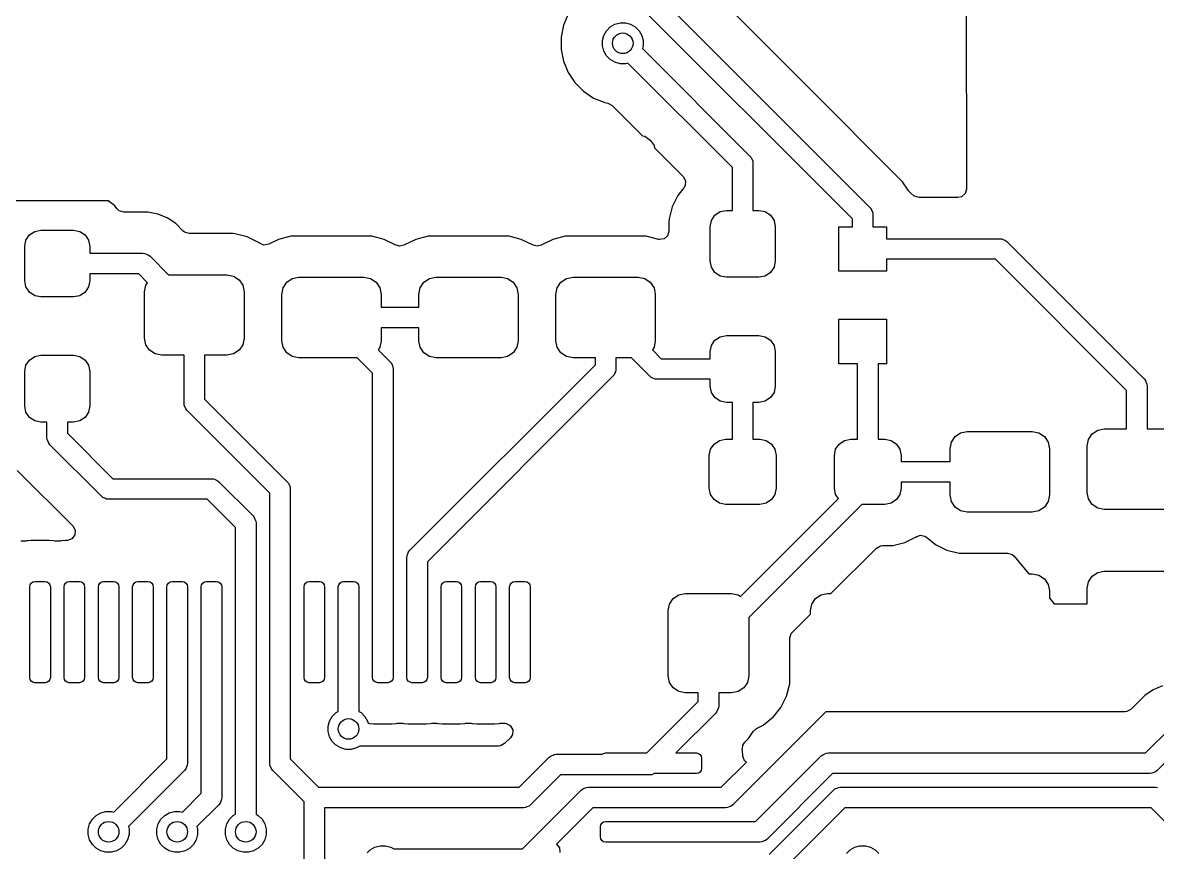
# Model space of a CAD drawing. Header units: inches. Extents: x 1.32 to 5.22, y -7.01 to -1.14.
# Drawn here: x 3.77 to 4.421, y -2.925 to -2.449 of the extents above; entities that cross this region are included whole.
import ezdxf

# ---------------------------------------------------------------- set-up
doc = ezdxf.new("R2010")
doc.units = ezdxf.units.IN
doc.header["$MEASUREMENT"] = 0
doc.layers.add('F.Cu', color=13, linetype='CONTINUOUS', true_color=0xc83434)

msp = doc.modelspace()

# ---------------------------------------------------------------- linework, layer by layer
at = {"layer": 'F.Cu', "linetype": 'CONTINUOUS'}
for p, q in [((4.31106, -2.24438), (4.31158, -2.5443)), ((4.1065, -2.40523), (4.25614, -2.55488)), ((4.24606, -2.5615), (4.09641, -2.41185)), ((4.22287, -2.48817), (4.17296, -2.43826)), ((4.08276, -2.44384), (4.08008, -2.45029)), ((4.10698, -2.45126), (4.10965, -2.44972)), ((4.10965, -2.44972), (4.11263, -2.44892)), ((4.11263, -2.44892), (4.11571, -2.44892)), ((4.11571, -2.44892), (4.11869, -2.44972)), ((4.11869, -2.44972), (4.12136, -2.45126)), ((4.08008, -2.45029), (4.07872, -2.45714)), ((4.08008, -2.45029), (4.08008, -2.45029)), ((4.10246, -2.45909), (4.10326, -2.45611)), ((4.10326, -2.45611), (4.1048, -2.45344)), ((4.1048, -2.45344), (4.10698, -2.45126)), ((4.12136, -2.45126), (4.12354, -2.45344)), ((4.12354, -2.45344), (4.12509, -2.45611)), ((4.12509, -2.45611), (4.12588, -2.45909)), ((4.07872, -2.45714), (4.07872, -2.46412)), ((4.10246, -2.46217), (4.10246, -2.45909)), ((4.10326, -2.46515), (4.10246, -2.46217)), ((4.12588, -2.46217), (4.1255, -2.4636)), ((4.12588, -2.45909), (4.12588, -2.46217)), ((4.07872, -2.46412), (4.08008, -2.47097)), ((4.1048, -2.46782), (4.10326, -2.46515)), ((4.10698, -2.47), (4.1048, -2.46782)), ((4.1255, -2.4636), (4.18725, -2.52535)), ((4.08008, -2.47097), (4.08008, -2.47097)), ((4.08008, -2.47097), (4.08276, -2.47742)), ((4.10965, -2.47154), (4.10698, -2.47)), ((4.11263, -2.47234), (4.10965, -2.47154)), ((4.11571, -2.47234), (4.11263, -2.47234)), ((4.11715, -2.47196), (4.11571, -2.47234)), ((4.17717, -2.53197), (4.11715, -2.47196)), ((4.08276, -2.47742), (4.08276, -2.47742)), ((4.08276, -2.47742), (4.08664, -2.48323)), ((4.08664, -2.48323), (4.08664, -2.48323)), ((4.08664, -2.48323), (4.09157, -2.48817)), ((4.09157, -2.48817), (4.09157, -2.48817)), ((4.09157, -2.48817), (4.09738, -2.49205)), ((4.2708, -2.5361), (4.22287, -2.48817)), ((4.09738, -2.49205), (4.09738, -2.49205)), ((4.09738, -2.49205), (4.1004, -2.4933)), ((4.1004, -2.4933), (4.10383, -2.49472)), ((4.10383, -2.49472), (4.10568, -2.49509)), ((4.10568, -2.49509), (4.10812, -2.49636)), ((4.10812, -2.49636), (4.10818, -2.49642)), ((4.10818, -2.49642), (4.12554, -2.51379)), ((4.12554, -2.51379), (4.1268, -2.51404)), ((4.1268, -2.51404), (4.12999, -2.51617)), ((4.12999, -2.51617), (4.13212, -2.51936)), ((4.13212, -2.51936), (4.13237, -2.52062)), ((4.13237, -2.52062), (4.14893, -2.53717)), ((4.18725, -2.52535), (4.18798, -2.52625)), ((4.18798, -2.52625), (4.18824, -2.52688)), ((4.18824, -2.52688), (4.18886, -2.52838)), ((4.18886, -2.52838), (4.18898, -2.52953)), ((4.17717, -2.55659), (4.17717, -2.53197)), ((4.18898, -2.52953), (4.18898, -2.55659)), ((4.14893, -2.53717), (4.15025, -2.53959)), ((4.15025, -2.53959), (4.15005, -2.54233)), ((4.27492, -2.54022), (4.2708, -2.5361)), ((4.2777, -2.54438), (4.27492, -2.54022)), ((4.27492, -2.54022), (4.27492, -2.54022)), ((4.27492, -2.54022), (4.27492, -2.54022)), ((4.14928, -2.54368), (4.14576, -2.54807)), ((4.15005, -2.54233), (4.14928, -2.54368)), ((4.27815, -2.54506), (4.2777, -2.54438)), ((4.2782, -2.54515), (4.27815, -2.54506)), ((4.27815, -2.54506), (4.27815, -2.54506)), ((4.27826, -2.54522), (4.2782, -2.54515)), ((4.27829, -2.54526), (4.27826, -2.54522)), ((4.27954, -2.54673), (4.27829, -2.54526)), ((4.27829, -2.54526), (4.27829, -2.54526)), ((4.28144, -2.54818), (4.27954, -2.54673)), ((4.31081, -2.54694), (4.30874, -2.54875)), ((4.31158, -2.5443), (4.31081, -2.54694)), ((3.81893, -2.55118), (3.75984, -2.55118)), ((3.81943, -2.55158), (3.81893, -2.55118)), ((3.82219, -2.5538), (3.81943, -2.55158)), ((3.82375, -2.55574), (3.82219, -2.5538)), ((3.82219, -2.5538), (3.82219, -2.5538)), ((4.14257, -2.5545), (4.14084, -2.56146)), ((4.14576, -2.54807), (4.14257, -2.5545)), ((4.14257, -2.5545), (4.14257, -2.5545)), ((4.14576, -2.54807), (4.14576, -2.54807)), ((4.28177, -2.54842), (4.28144, -2.54818)), ((4.28441, -2.54919), (4.28177, -2.54842)), ((4.3067, -2.54919), (4.28441, -2.54919)), ((4.30874, -2.54875), (4.3067, -2.54919)), ((3.82491, -2.55678), (3.82375, -2.55574)), ((3.82755, -2.55756), (3.82491, -2.55678)), ((3.84149, -2.55756), (3.82755, -2.55756)), ((3.8472, -2.55869), (3.84149, -2.55756)), ((3.84149, -2.55756), (3.84149, -2.55756)), ((3.85258, -2.56092), (3.8472, -2.55869)), ((3.8472, -2.55869), (3.8472, -2.55869)), ((3.85339, -2.56146), (3.85258, -2.56092)), ((3.85258, -2.56092), (3.85258, -2.56092)), ((4.16508, -2.56237), (4.16711, -2.55933)), ((4.16711, -2.55933), (4.17014, -2.55731)), ((4.17014, -2.55731), (4.17372, -2.55659)), ((4.17372, -2.55659), (4.17717, -2.55659)), ((4.18898, -2.55659), (4.19242, -2.55659)), ((4.19242, -2.55659), (4.196, -2.55731)), ((4.196, -2.55731), (4.19903, -2.55933)), ((4.19903, -2.55933), (4.20106, -2.56237)), ((4.25614, -2.55488), (4.25688, -2.55577)), ((4.25688, -2.55577), (4.25689, -2.55579)), ((4.25689, -2.55579), (4.25776, -2.5579)), ((4.25776, -2.5579), (4.25787, -2.55906)), ((4.25787, -2.55906), (4.25787, -2.56594)), ((3.85414, -2.56197), (3.85339, -2.56146)), ((3.85742, -2.56416), (3.85414, -2.56197)), ((3.8617, -2.56843), (3.85742, -2.56416)), ((4.14084, -2.56146), (4.14073, -2.56308)), ((4.14073, -2.56308), (4.14073, -2.56848)), ((4.16437, -2.56594), (4.16508, -2.56237)), ((4.16437, -2.58563), (4.16437, -2.56594)), ((4.20106, -2.56237), (4.20177, -2.56594)), ((4.20177, -2.56594), (4.20177, -2.58563)), ((4.23819, -2.59154), (4.23819, -2.56594)), ((4.23819, -2.56594), (4.24606, -2.56594)), ((4.24606, -2.56594), (4.24606, -2.5615)), ((4.25787, -2.56594), (4.26575, -2.56594)), ((4.26575, -2.56594), (4.26575, -2.57283)), ((3.77067, -2.57726), (3.77138, -2.57369)), ((3.77138, -2.57369), (3.77341, -2.57065)), ((3.77341, -2.57065), (3.77644, -2.56863)), ((3.77644, -2.56863), (3.78002, -2.56791)), ((3.78002, -2.56791), (3.79872, -2.56791)), ((3.79872, -2.56791), (3.8023, -2.56863)), ((3.8023, -2.56863), (3.80533, -2.57065)), ((3.80533, -2.57065), (3.80736, -2.57369)), ((3.80736, -2.57369), (3.80807, -2.57726)), ((3.86251, -2.56909), (3.8617, -2.56843)), ((3.86515, -2.56986), (3.86251, -2.56909)), ((3.88972, -2.56986), (3.86515, -2.56986)), ((3.89013, -2.56989), (3.88972, -2.56986)), ((3.88972, -2.56986), (3.88972, -2.56986)), ((3.89136, -2.56997), (3.89013, -2.56989)), ((3.89843, -2.57173), (3.89136, -2.56997)), ((3.89136, -2.56997), (3.89136, -2.56997)), ((3.90495, -2.57497), (3.89843, -2.57173)), ((3.89843, -2.57173), (3.89843, -2.57173)), ((3.91653, -2.57321), (3.91081, -2.57605)), ((3.9236, -2.57145), (3.91653, -2.57321)), ((3.92477, -2.57137), (3.9236, -2.57145)), ((3.92524, -2.57134), (3.92477, -2.57137)), ((3.96846, -2.57134), (3.92524, -2.57134)), ((3.96887, -2.57137), (3.96846, -2.57134)), ((3.9701, -2.57145), (3.96887, -2.57137)), ((3.97717, -2.57321), (3.9701, -2.57145)), ((3.9701, -2.57145), (3.9701, -2.57145)), ((3.98393, -2.57656), (3.97717, -2.57321)), ((3.97717, -2.57321), (3.97717, -2.57321)), ((3.99527, -2.57321), (3.98851, -2.57656)), ((4.00234, -2.57145), (3.99527, -2.57321)), ((3.99527, -2.57321), (3.99527, -2.57321)), ((4.00351, -2.57137), (4.00234, -2.57145)), ((4.00398, -2.57134), (4.00351, -2.57137)), ((4.0472, -2.57134), (4.00398, -2.57134)), ((4.04761, -2.57137), (4.0472, -2.57134)), ((4.04884, -2.57145), (4.04761, -2.57137)), ((4.05591, -2.57321), (4.04884, -2.57145)), ((4.04884, -2.57145), (4.04884, -2.57145)), ((4.06267, -2.57656), (4.05591, -2.57321)), ((4.05591, -2.57321), (4.05591, -2.57321)), ((4.07401, -2.57321), (4.06725, -2.57656)), ((4.08108, -2.57145), (4.07401, -2.57321)), ((4.07401, -2.57321), (4.07401, -2.57321)), ((4.08225, -2.57137), (4.08108, -2.57145)), ((4.08272, -2.57134), (4.08225, -2.57137)), ((4.12594, -2.57134), (4.08272, -2.57134)), ((4.12635, -2.57137), (4.12594, -2.57134)), ((4.12758, -2.57145), (4.12635, -2.57137)), ((4.1312, -2.57235), (4.12758, -2.57145)), ((4.12758, -2.57145), (4.12758, -2.57145)), ((4.13465, -2.57321), (4.1312, -2.57235)), ((4.13467, -2.57321), (4.13465, -2.57321)), ((4.13465, -2.57321), (4.13465, -2.57321)), ((4.13515, -2.57331), (4.13467, -2.57321)), ((4.13787, -2.57292), (4.13515, -2.57331)), ((4.13995, -2.57111), (4.13787, -2.57292)), ((4.14073, -2.56848), (4.13995, -2.57111)), ((4.26575, -2.57283), (4.33071, -2.57283)), ((4.33071, -2.57283), (4.33186, -2.57295)), ((4.33186, -2.57295), (4.33273, -2.57331)), ((4.33273, -2.57331), (4.33399, -2.57383)), ((4.33399, -2.57383), (4.33488, -2.57456)), ((3.77067, -2.59695), (3.77067, -2.57726)), ((3.80807, -2.57726), (3.80807, -2.5812)), ((3.90558, -2.57548), (3.90495, -2.57497)), ((3.90495, -2.57497), (3.90495, -2.57497)), ((3.90495, -2.57497), (3.90495, -2.57497)), ((3.9081, -2.57652), (3.90558, -2.57548)), ((3.91081, -2.57605), (3.9081, -2.57652)), ((3.98396, -2.57649), (3.98393, -2.57656)), ((3.98621, -2.57715), (3.98396, -2.57649)), ((3.98848, -2.57649), (3.98621, -2.57715)), ((3.98851, -2.57656), (3.98848, -2.57649)), ((4.0627, -2.57649), (4.06267, -2.57656)), ((4.06495, -2.57715), (4.0627, -2.57649)), ((4.06722, -2.57649), (4.06495, -2.57715)), ((4.06725, -2.57656), (4.06722, -2.57649)), ((4.33488, -2.57456), (4.41362, -2.6533)), ((3.80807, -2.5812), (3.83858, -2.5812)), ((3.83858, -2.5812), (3.83973, -2.58131)), ((3.83973, -2.58131), (3.84062, -2.58168)), ((3.84062, -2.58168), (3.84186, -2.5822)), ((3.84186, -2.5822), (3.84276, -2.58293)), ((3.84276, -2.58293), (3.85333, -2.5935)), ((4.16508, -2.58921), (4.16437, -2.58563)), ((4.20177, -2.58563), (4.20106, -2.58921)), ((4.32826, -2.58465), (4.26575, -2.58465)), ((4.26575, -2.58465), (4.26575, -2.59154)), ((4.40354, -2.65993), (4.32826, -2.58465)), ((3.83614, -2.59301), (3.80807, -2.59301)), ((3.80807, -2.59301), (3.80807, -2.59695)), ((3.84127, -2.59815), (3.83614, -2.59301)), ((3.85333, -2.5935), (3.88681, -2.5935)), ((3.88681, -2.5935), (3.89058, -2.59425)), ((4.16711, -2.59224), (4.16508, -2.58921)), ((4.17014, -2.59427), (4.16711, -2.59224)), ((4.19903, -2.59224), (4.196, -2.59427)), ((4.20106, -2.58921), (4.19903, -2.59224)), ((4.26575, -2.59154), (4.23819, -2.59154)), ((3.77138, -2.60053), (3.77067, -2.59695)), ((3.80807, -2.59695), (3.80736, -2.60053)), ((3.83957, -2.60335), (3.84032, -2.59958)), ((3.84032, -2.59958), (3.84127, -2.59815)), ((3.89058, -2.59425), (3.89377, -2.59639)), ((3.89377, -2.59639), (3.8959, -2.59958)), ((3.8959, -2.59958), (3.89665, -2.60335)), ((3.91906, -2.60106), (3.92119, -2.59786)), ((3.92119, -2.59786), (3.92438, -2.59573)), ((3.92438, -2.59573), (3.92815, -2.59498)), ((3.92815, -2.59498), (3.96555, -2.59498)), ((3.96555, -2.59498), (3.96932, -2.59573)), ((3.96932, -2.59573), (3.97251, -2.59786)), ((3.97251, -2.59786), (3.97464, -2.60106)), ((3.9978, -2.60106), (3.99993, -2.59786)), ((3.99993, -2.59786), (4.00312, -2.59573)), ((4.00312, -2.59573), (4.00689, -2.59498)), ((4.00689, -2.59498), (4.04429, -2.59498)), ((4.04429, -2.59498), (4.04806, -2.59573)), ((4.04806, -2.59573), (4.05125, -2.59786)), ((4.05125, -2.59786), (4.05338, -2.60106)), ((4.07654, -2.60106), (4.07867, -2.59786)), ((4.07867, -2.59786), (4.08186, -2.59573)), ((4.08186, -2.59573), (4.08563, -2.59498)), ((4.08563, -2.59498), (4.12303, -2.59498)), ((4.12303, -2.59498), (4.1268, -2.59573)), ((4.1268, -2.59573), (4.12999, -2.59786)), ((4.12999, -2.59786), (4.13212, -2.60106)), ((4.17372, -2.59498), (4.17014, -2.59427)), ((4.19242, -2.59498), (4.17372, -2.59498)), ((4.196, -2.59427), (4.19242, -2.59498)), ((3.77341, -2.60356), (3.77138, -2.60053)), ((3.77644, -2.60559), (3.77341, -2.60356)), ((3.78002, -2.6063), (3.77644, -2.60559)), ((3.79872, -2.6063), (3.78002, -2.6063)), ((3.8023, -2.60559), (3.79872, -2.6063)), ((3.80533, -2.60356), (3.8023, -2.60559)), ((3.80736, -2.60053), (3.80533, -2.60356)), ((3.83957, -2.62992), (3.83957, -2.60335)), ((3.89665, -2.60335), (3.89665, -2.62992)), ((3.91831, -2.60482), (3.91906, -2.60106)), ((3.91831, -2.6314), (3.91831, -2.60482)), ((3.97464, -2.60106), (3.97539, -2.60482)), ((3.97539, -2.60482), (3.97539, -2.6122)), ((3.99705, -2.60482), (3.9978, -2.60106)), ((3.99705, -2.6122), (3.99705, -2.60482)), ((4.05338, -2.60106), (4.05413, -2.60482)), ((4.05413, -2.60482), (4.05413, -2.6314)), ((4.07579, -2.60482), (4.07654, -2.60106)), ((4.07579, -2.6314), (4.07579, -2.60482)), ((4.13212, -2.60106), (4.13287, -2.60482)), ((4.13287, -2.60482), (4.13287, -2.6314)), ((3.97539, -2.6122), (3.99705, -2.6122)), ((4.23819, -2.64469), (4.23819, -2.61909)), ((4.23819, -2.61909), (4.26575, -2.61909)), ((4.26575, -2.61909), (4.26575, -2.64469)), ((3.99705, -2.62402), (3.97539, -2.62402)), ((3.97539, -2.62402), (3.97539, -2.6314)), ((3.99705, -2.6314), (3.99705, -2.62402)), ((3.84032, -2.63369), (3.83957, -2.62992)), ((3.89665, -2.62992), (3.8959, -2.63369)), ((3.91906, -2.63516), (3.91831, -2.6314)), ((3.97539, -2.6314), (3.97464, -2.63516)), ((3.9978, -2.63516), (3.99705, -2.6314)), ((4.05413, -2.6314), (4.05338, -2.63516)), ((4.07654, -2.63516), (4.07579, -2.6314)), ((4.13287, -2.6314), (4.13212, -2.63516)), ((4.16508, -2.63422), (4.16711, -2.63118)), ((4.16711, -2.63118), (4.17014, -2.62916)), ((4.17014, -2.62916), (4.17372, -2.62844)), ((4.17372, -2.62844), (4.19242, -2.62844)), ((4.19242, -2.62844), (4.196, -2.62916)), ((4.196, -2.62916), (4.19903, -2.63118)), ((4.19903, -2.63118), (4.20106, -2.63422)), ((3.84245, -2.63688), (3.84032, -2.63369)), ((3.84564, -2.63901), (3.84245, -2.63688)), ((3.84941, -2.63976), (3.84564, -2.63901)), ((3.89058, -2.63901), (3.88681, -2.63976)), ((3.89377, -2.63688), (3.89058, -2.63901)), ((3.8959, -2.63369), (3.89377, -2.63688)), ((3.92119, -2.63836), (3.91906, -2.63516)), ((3.92438, -2.64049), (3.92119, -2.63836)), ((3.97464, -2.63516), (3.97369, -2.6366)), ((3.97369, -2.6366), (3.98055, -2.64346)), ((3.99993, -2.63836), (3.9978, -2.63516)), ((4.00312, -2.64049), (3.99993, -2.63836)), ((4.05125, -2.63836), (4.04806, -2.64049)), ((4.05338, -2.63516), (4.05125, -2.63836)), ((4.07867, -2.63836), (4.07654, -2.63516)), ((4.08186, -2.64049), (4.07867, -2.63836)), ((4.13212, -2.63516), (4.13117, -2.6366)), ((4.13117, -2.6366), (4.1363, -2.64173)), ((4.16437, -2.6378), (4.16508, -2.63422)), ((4.16437, -2.64173), (4.16437, -2.6378)), ((4.20106, -2.63422), (4.20177, -2.6378)), ((4.20177, -2.6378), (4.20177, -2.65748)), ((3.77067, -2.64911), (3.77138, -2.64554)), ((3.77138, -2.64554), (3.77341, -2.6425)), ((3.77341, -2.6425), (3.77644, -2.64048)), ((3.77644, -2.64048), (3.78002, -2.63976)), ((3.78002, -2.63976), (3.79872, -2.63976)), ((3.79872, -2.63976), (3.8023, -2.64048)), ((3.8023, -2.64048), (3.80533, -2.6425)), ((3.80533, -2.6425), (3.80736, -2.64554)), ((3.80736, -2.64554), (3.80807, -2.64911)), ((3.8622, -2.63976), (3.84941, -2.63976)), ((3.8622, -2.66732), (3.8622, -2.63976)), ((3.88681, -2.63976), (3.87402, -2.63976)), ((3.87402, -2.63976), (3.87402, -2.66488)), ((3.92815, -2.64124), (3.92438, -2.64049)), ((3.96163, -2.64124), (3.92815, -2.64124)), ((3.97047, -2.65008), (3.96163, -2.64124)), ((3.98055, -2.64346), (3.98129, -2.64436)), ((3.98129, -2.64436), (3.98129, -2.64437)), ((3.98129, -2.64437), (3.98217, -2.64649)), ((3.99189, -2.75173), (4.09843, -2.64519)), ((4.00689, -2.64124), (4.00312, -2.64049)), ((4.04429, -2.64124), (4.00689, -2.64124)), ((4.04806, -2.64049), (4.04429, -2.64124)), ((4.08563, -2.64124), (4.08186, -2.64049)), ((4.09843, -2.64124), (4.08563, -2.64124)), ((4.09843, -2.64519), (4.09843, -2.64124)), ((4.11911, -2.64124), (4.11024, -2.64124)), ((4.11024, -2.64124), (4.11024, -2.64764)), ((4.12968, -2.65181), (4.11911, -2.64124)), ((4.1363, -2.64173), (4.16437, -2.64173)), ((4.24902, -2.64469), (4.23819, -2.64469)), ((4.24902, -2.68799), (4.24902, -2.64469)), ((4.26575, -2.64469), (4.26083, -2.64469)), ((4.26083, -2.64469), (4.26083, -2.68799)), ((3.77067, -2.6688), (3.77067, -2.64911)), ((3.80807, -2.64911), (3.80807, -2.6688)), ((3.97047, -2.77264), (3.97047, -2.65008)), ((3.98217, -2.64649), (3.98228, -2.64764)), ((3.98228, -2.64764), (3.98228, -2.77264)), ((4.10851, -2.65181), (4.00197, -2.75835)), ((4.10924, -2.65092), (4.10851, -2.65181)), ((4.10998, -2.64913), (4.10924, -2.65092)), ((4.11012, -2.64879), (4.10998, -2.64913)), ((4.11024, -2.64764), (4.11012, -2.64879)), ((4.13058, -2.65255), (4.12968, -2.65181)), ((4.13182, -2.65306), (4.13058, -2.65255)), ((4.13271, -2.65343), (4.13182, -2.65306)), ((4.13386, -2.65354), (4.13271, -2.65343)), ((4.16437, -2.65354), (4.13386, -2.65354)), ((4.16437, -2.65748), (4.16437, -2.65354)), ((4.16508, -2.66106), (4.16437, -2.65748)), ((4.20177, -2.65748), (4.20106, -2.66106)), ((4.41362, -2.6533), (4.41436, -2.6542)), ((4.41436, -2.6542), (4.41444, -2.65439)), ((4.41444, -2.65439), (4.41524, -2.65633)), ((4.41524, -2.65633), (4.41535, -2.65748)), ((4.41535, -2.65748), (4.41535, -2.68209)), ((3.87402, -2.66488), (3.9215, -2.71236)), ((4.16711, -2.66409), (4.16508, -2.66106)), ((4.17014, -2.66612), (4.16711, -2.66409)), ((4.19903, -2.66409), (4.196, -2.66612)), ((4.20106, -2.66106), (4.19903, -2.66409)), ((4.40354, -2.68209), (4.40354, -2.65993)), ((3.77138, -2.67238), (3.77067, -2.6688)), ((3.80807, -2.6688), (3.80736, -2.67238)), ((3.86232, -2.66847), (3.8622, -2.66732)), ((3.8632, -2.6706), (3.86232, -2.66847)), ((3.86393, -2.6715), (3.8632, -2.6706)), ((3.91142, -2.71898), (3.86393, -2.6715)), ((4.17372, -2.66683), (4.17014, -2.66612)), ((4.17717, -2.66683), (4.17372, -2.66683)), ((4.17717, -2.68799), (4.17717, -2.66683)), ((4.19242, -2.66683), (4.18898, -2.66683)), ((4.18898, -2.66683), (4.18898, -2.68799)), ((4.196, -2.66612), (4.19242, -2.66683)), ((3.77341, -2.67541), (3.77138, -2.67238)), ((3.77644, -2.67744), (3.77341, -2.67541)), ((3.78002, -2.67815), (3.77644, -2.67744)), ((3.78346, -2.67815), (3.78002, -2.67815)), ((3.78346, -2.68701), (3.78346, -2.67815)), ((3.79872, -2.67815), (3.79528, -2.67815)), ((3.79528, -2.67815), (3.79528, -2.68456)), ((3.8023, -2.67744), (3.79872, -2.67815)), ((3.80533, -2.67541), (3.8023, -2.67744)), ((3.80736, -2.67238), (3.80533, -2.67541)), ((3.79528, -2.68456), (3.82134, -2.71063)), ((4.30505, -2.68645), (4.30824, -2.68431)), ((4.30824, -2.68431), (4.31201, -2.68356)), ((4.31201, -2.68356), (4.34941, -2.68356)), ((4.34941, -2.68356), (4.35318, -2.68431)), ((4.35318, -2.68431), (4.35637, -2.68645)), ((4.38379, -2.68497), (4.38698, -2.68284)), ((4.38698, -2.68284), (4.39075, -2.68209)), ((4.39075, -2.68209), (4.40354, -2.68209)), ((4.41535, -2.68209), (4.42815, -2.68209)), ((3.78358, -2.68816), (3.78346, -2.68701)), ((3.78446, -2.69029), (3.78358, -2.68816)), ((3.78519, -2.69118), (3.78446, -2.69029)), ((3.81472, -2.72071), (3.78519, -2.69118)), ((4.16459, -2.69376), (4.16662, -2.69073)), ((4.16662, -2.69073), (4.16965, -2.6887)), ((4.16965, -2.6887), (4.17323, -2.68799)), ((4.17323, -2.68799), (4.17717, -2.68799)), ((4.18898, -2.68799), (4.19291, -2.68799)), ((4.19291, -2.68799), (4.19649, -2.6887)), ((4.19649, -2.6887), (4.19953, -2.69073)), ((4.19953, -2.69073), (4.20155, -2.69376)), ((4.23644, -2.69376), (4.23847, -2.69073)), ((4.23847, -2.69073), (4.2415, -2.6887)), ((4.2415, -2.6887), (4.24508, -2.68799)), ((4.24508, -2.68799), (4.24902, -2.68799)), ((4.26083, -2.68799), (4.26476, -2.68799)), ((4.26476, -2.68799), (4.26834, -2.6887)), ((4.26834, -2.6887), (4.27138, -2.69073)), ((4.27138, -2.69073), (4.2734, -2.69376)), ((4.30217, -2.69341), (4.30291, -2.68964)), ((4.30291, -2.68964), (4.30505, -2.68645)), ((4.35637, -2.68645), (4.3585, -2.68964)), ((4.3585, -2.68964), (4.35925, -2.69341)), ((4.38091, -2.69193), (4.38165, -2.68816)), ((4.38165, -2.68816), (4.38379, -2.68497)), ((4.16388, -2.69734), (4.16459, -2.69376)), ((4.16388, -2.71604), (4.16388, -2.69734)), ((4.20155, -2.69376), (4.20226, -2.69734)), ((4.20226, -2.69734), (4.20226, -2.71604)), ((4.23573, -2.69734), (4.23644, -2.69376)), ((4.23573, -2.71604), (4.23573, -2.69734)), ((4.2734, -2.69376), (4.27411, -2.69734)), ((4.27411, -2.69734), (4.27411, -2.70079)), ((4.30217, -2.70079), (4.30217, -2.69341)), ((4.35925, -2.69341), (4.35925, -2.71998)), ((4.38091, -2.7185), (4.38091, -2.69193)), ((4.27411, -2.70079), (4.30217, -2.70079)), ((3.76642, -2.70584), (3.79829, -2.73771)), ((3.82134, -2.71063), (3.87795, -2.71063)), ((3.87795, -2.71063), (3.8791, -2.71074)), ((3.8791, -2.71074), (3.87999, -2.71111)), ((3.87999, -2.71111), (3.88123, -2.71163)), ((3.88123, -2.71163), (3.88213, -2.71236)), ((3.88213, -2.71236), (3.90181, -2.73204)), ((3.9215, -2.71236), (3.92223, -2.71325)), ((3.92223, -2.71325), (3.92275, -2.7145)), ((3.92275, -2.7145), (3.92311, -2.71538)), ((3.92311, -2.71538), (3.92323, -2.71654)), ((3.92323, -2.71654), (3.92323, -2.77264)), ((4.16459, -2.71962), (4.16388, -2.71604)), ((4.20226, -2.71604), (4.20155, -2.71962)), ((4.23644, -2.71962), (4.23573, -2.71604)), ((4.27411, -2.71604), (4.2734, -2.71962)), ((4.30217, -2.7126), (4.27411, -2.7126)), ((4.27411, -2.7126), (4.27411, -2.71604)), ((4.30217, -2.71998), (4.30217, -2.7126)), ((3.81562, -2.72145), (3.81472, -2.72071)), ((3.81675, -2.72191), (3.81562, -2.72145)), ((3.81775, -2.72233), (3.81675, -2.72191)), ((3.8189, -2.72244), (3.81775, -2.72233)), ((3.87551, -2.72244), (3.8189, -2.72244)), ((3.89173, -2.73867), (3.87551, -2.72244)), ((3.91142, -2.77264), (3.91142, -2.71898)), ((4.16662, -2.72266), (4.16459, -2.71962)), ((4.16965, -2.72468), (4.16662, -2.72266)), ((4.18187, -2.77828), (4.23808, -2.72207)), ((4.19953, -2.72266), (4.19649, -2.72468)), ((4.20155, -2.71962), (4.19953, -2.72266)), ((4.23808, -2.72207), (4.23644, -2.71962)), ((4.27138, -2.72266), (4.26834, -2.72468)), ((4.2734, -2.71962), (4.27138, -2.72266)), ((4.30291, -2.72375), (4.30217, -2.71998)), ((4.30505, -2.72694), (4.30291, -2.72375)), ((4.3585, -2.72375), (4.35637, -2.72694)), ((4.35925, -2.71998), (4.3585, -2.72375)), ((4.38165, -2.72227), (4.38091, -2.7185)), ((4.38379, -2.72546), (4.38165, -2.72227)), ((4.17323, -2.72539), (4.16965, -2.72468)), ((4.19291, -2.72539), (4.17323, -2.72539)), ((4.25146, -2.72539), (4.18652, -2.79034)), ((4.19649, -2.72468), (4.19291, -2.72539)), ((4.26476, -2.72539), (4.25146, -2.72539)), ((4.26834, -2.72468), (4.26476, -2.72539)), ((4.30824, -2.72907), (4.30505, -2.72694)), ((4.31201, -2.72982), (4.30824, -2.72907)), ((4.34941, -2.72982), (4.31201, -2.72982)), ((4.35318, -2.72907), (4.34941, -2.72982)), ((4.35637, -2.72694), (4.35318, -2.72907)), ((4.38698, -2.7276), (4.38379, -2.72546)), ((4.39075, -2.72835), (4.38698, -2.7276)), ((4.42815, -2.72835), (4.39075, -2.72835)), ((3.90181, -2.73204), (3.90255, -2.73294)), ((3.90255, -2.73294), (3.90293, -2.73385)), ((3.90293, -2.73385), (3.90343, -2.73507)), ((3.90343, -2.73507), (3.90354, -2.73622)), ((3.90354, -2.73622), (3.90354, -2.77264)), ((3.79941, -2.74287), (3.79776, -2.74507)), ((3.79829, -2.73771), (3.7996, -2.74012)), ((3.7996, -2.74012), (3.79941, -2.74287)), ((3.89173, -2.77264), (3.89173, -2.73867)), ((4.28292, -2.74395), (4.28503, -2.74308)), ((4.28503, -2.74308), (4.28773, -2.74357)), ((3.77114, -2.74648), (3.76839, -2.74652)), ((3.77175, -2.74629), (3.77114, -2.74648)), ((3.77242, -2.74623), (3.77175, -2.74629)), ((3.77175, -2.74629), (3.77175, -2.74629)), ((3.77443, -2.74604), (3.77242, -2.74623)), ((3.78463, -2.74604), (3.77443, -2.74604)), ((3.78716, -2.74627), (3.78463, -2.74604)), ((3.78731, -2.74629), (3.78716, -2.74627)), ((3.78792, -2.74648), (3.78731, -2.74629)), ((3.78731, -2.74629), (3.78731, -2.74629)), ((3.78807, -2.74652), (3.78792, -2.74648)), ((3.79082, -2.74648), (3.78807, -2.74652)), ((3.79143, -2.74629), (3.79082, -2.74648)), ((3.7921, -2.74623), (3.79143, -2.74629)), ((3.79143, -2.74629), (3.79143, -2.74629)), ((3.79411, -2.74604), (3.7921, -2.74623)), ((3.79483, -2.74604), (3.79411, -2.74604)), ((3.79518, -2.74603), (3.79483, -2.74604)), ((3.79776, -2.74507), (3.79518, -2.74603)), ((4.25982, -2.75047), (4.26224, -2.74915)), ((4.26224, -2.74915), (4.26328, -2.74904)), ((4.26328, -2.74904), (4.26763, -2.74904)), ((4.26763, -2.74904), (4.26924, -2.74893)), ((4.26763, -2.74904), (4.26763, -2.74904)), ((4.26924, -2.74893), (4.27621, -2.74719)), ((4.27621, -2.74719), (4.28264, -2.74401)), ((4.28264, -2.74401), (4.28286, -2.74386)), ((4.28286, -2.74386), (4.28292, -2.74395)), ((4.28773, -2.74357), (4.2886, -2.74413)), ((4.2886, -2.74413), (4.29387, -2.74836)), ((4.29387, -2.74836), (4.30039, -2.7516)), ((3.99016, -2.75591), (3.99027, -2.75475)), ((3.99016, -2.77264), (3.99016, -2.75591)), ((3.99027, -2.75475), (3.99093, -2.75316)), ((3.99093, -2.75316), (3.99115, -2.75262)), ((3.99115, -2.75262), (3.99189, -2.75173)), ((4.23372, -2.77657), (4.25982, -2.75047)), ((4.30039, -2.7516), (4.30746, -2.75335)), ((4.30746, -2.75335), (4.30746, -2.75335)), ((4.30746, -2.75335), (4.30746, -2.75335)), ((4.30746, -2.75335), (4.3091, -2.75346)), ((4.3091, -2.75346), (4.3091, -2.75346)), ((4.3091, -2.75346), (4.3352, -2.75346)), ((4.3352, -2.75346), (4.33784, -2.75424)), ((4.33784, -2.75424), (4.33892, -2.75519)), ((4.33892, -2.75519), (4.34438, -2.76164)), ((4.00197, -2.75835), (4.00197, -2.77264)), ((4.34438, -2.76164), (4.34744, -2.76526)), ((4.34744, -2.76526), (4.34941, -2.76526)), ((4.34941, -2.76526), (4.35318, -2.76601)), ((4.35318, -2.76601), (4.35637, -2.76814)), ((4.35637, -2.76814), (4.3585, -2.77133)), ((4.38165, -2.76986), (4.38379, -2.76666)), ((4.38379, -2.76666), (4.38698, -2.76453)), ((4.38698, -2.76453), (4.39075, -2.76378)), ((4.39075, -2.76378), (4.42815, -2.76378)), ((3.77362, -2.77264), (3.77385, -2.77151)), ((3.77362, -2.8248), (3.77362, -2.77264)), ((3.77385, -2.77151), (3.77449, -2.77055)), ((3.77449, -2.77055), (3.77544, -2.76991)), ((3.77544, -2.76991), (3.77657, -2.76969)), ((3.77657, -2.76969), (3.78248, -2.76969)), ((3.78248, -2.76969), (3.78361, -2.76991)), ((3.78361, -2.76991), (3.78457, -2.77055)), ((3.78457, -2.77055), (3.78521, -2.77151)), ((3.78521, -2.77151), (3.78543, -2.77264)), ((3.78543, -2.77264), (3.78543, -2.8248)), ((3.79331, -2.77264), (3.79353, -2.77151)), ((3.79331, -2.8248), (3.79331, -2.77264)), ((3.79353, -2.77151), (3.79417, -2.77055)), ((3.79417, -2.77055), (3.79513, -2.76991)), ((3.79513, -2.76991), (3.79626, -2.76969)), ((3.79626, -2.76969), (3.80217, -2.76969)), ((3.80217, -2.76969), (3.8033, -2.76991)), ((3.8033, -2.76991), (3.80425, -2.77055)), ((3.80425, -2.77055), (3.80489, -2.77151)), ((3.80489, -2.77151), (3.80512, -2.77264)), ((3.80512, -2.77264), (3.80512, -2.8248)), ((3.81299, -2.77264), (3.81322, -2.77151)), ((3.81299, -2.8248), (3.81299, -2.77264)), ((3.81322, -2.77151), (3.81386, -2.77055)), ((3.81386, -2.77055), (3.81481, -2.76991)), ((3.81481, -2.76991), (3.81594, -2.76969)), ((3.81594, -2.76969), (3.82185, -2.76969)), ((3.82185, -2.76969), (3.82298, -2.76991)), ((3.82298, -2.76991), (3.82394, -2.77055)), ((3.82394, -2.77055), (3.82458, -2.77151)), ((3.82458, -2.77151), (3.8248, -2.77264)), ((3.8248, -2.77264), (3.8248, -2.8248)), ((3.83268, -2.77264), (3.8329, -2.77151)), ((3.83268, -2.8248), (3.83268, -2.77264)), ((3.8329, -2.77151), (3.83354, -2.77055)), ((3.83354, -2.77055), (3.8345, -2.76991)), ((3.8345, -2.76991), (3.83563, -2.76969)), ((3.83563, -2.76969), (3.84154, -2.76969)), ((3.84154, -2.76969), (3.84267, -2.76991)), ((3.84267, -2.76991), (3.84362, -2.77055)), ((3.84362, -2.77055), (3.84426, -2.77151)), ((3.84426, -2.77151), (3.84449, -2.77264)), ((3.84449, -2.77264), (3.84449, -2.8248)), ((3.85236, -2.77264), (3.85259, -2.77151)), ((3.85236, -2.79872), (3.85236, -2.77264)), ((3.85259, -2.77151), (3.85323, -2.77055)), ((3.85323, -2.77055), (3.85418, -2.76991)), ((3.85418, -2.76991), (3.85531, -2.76969)), ((3.85531, -2.76969), (3.86122, -2.76969)), ((3.86122, -2.76969), (3.86235, -2.76991)), ((3.86235, -2.76991), (3.86331, -2.77055)), ((3.86331, -2.77055), (3.86395, -2.77151)), ((3.86395, -2.77151), (3.86417, -2.77264)), ((3.86417, -2.77264), (3.86417, -2.79872)), ((3.87205, -2.77264), (3.87227, -2.77151)), ((3.87205, -2.79872), (3.87205, -2.77264)), ((3.87227, -2.77151), (3.87291, -2.77055)), ((3.87291, -2.77055), (3.87387, -2.76991)), ((3.87387, -2.76991), (3.875, -2.76969)), ((3.875, -2.76969), (3.88091, -2.76969)), ((3.88091, -2.76969), (3.88204, -2.76991)), ((3.88204, -2.76991), (3.88299, -2.77055)), ((3.88299, -2.77055), (3.88363, -2.77151)), ((3.88363, -2.77151), (3.88386, -2.77264)), ((3.88386, -2.77264), (3.88386, -2.79872)), ((3.89173, -2.79872), (3.89173, -2.77264)), ((3.90354, -2.77264), (3.90354, -2.79872)), ((3.91142, -2.79872), (3.91142, -2.77264)), ((3.92323, -2.77264), (3.92323, -2.79872)), ((3.9311, -2.77264), (3.93133, -2.77151)), ((3.9311, -2.8248), (3.9311, -2.77264)), ((3.93133, -2.77151), (3.93197, -2.77055)), ((3.93197, -2.77055), (3.93293, -2.76991)), ((3.93293, -2.76991), (3.93406, -2.76969)), ((3.93406, -2.76969), (3.93996, -2.76969)), ((3.93996, -2.76969), (3.94109, -2.76991)), ((3.94109, -2.76991), (3.94205, -2.77055)), ((3.94205, -2.77055), (3.94269, -2.77151)), ((3.94269, -2.77151), (3.94291, -2.77264)), ((3.94291, -2.77264), (3.94291, -2.8248)), ((3.95079, -2.77264), (3.95101, -2.77151)), ((3.95079, -2.79872), (3.95079, -2.77264)), ((3.95101, -2.77151), (3.95165, -2.77055)), ((3.95165, -2.77055), (3.95261, -2.76991)), ((3.95261, -2.76991), (3.95374, -2.76969)), ((3.95374, -2.76969), (3.95965, -2.76969)), ((3.95965, -2.76969), (3.96078, -2.76991)), ((3.96078, -2.76991), (3.96173, -2.77055)), ((3.96173, -2.77055), (3.96237, -2.77151)), ((3.96237, -2.77151), (3.9626, -2.77264)), ((3.9626, -2.77264), (3.9626, -2.79872)), ((3.97047, -2.8248), (3.97047, -2.77264)), ((3.98228, -2.77264), (3.98228, -2.8248)), ((3.99016, -2.8248), (3.99016, -2.77264)), ((4.00197, -2.77264), (4.00197, -2.8248)), ((4.00984, -2.77264), (4.01007, -2.77151)), ((4.00984, -2.8248), (4.00984, -2.77264)), ((4.01007, -2.77151), (4.01071, -2.77055)), ((4.01071, -2.77055), (4.01167, -2.76991)), ((4.01167, -2.76991), (4.0128, -2.76969)), ((4.0128, -2.76969), (4.0187, -2.76969)), ((4.0187, -2.76969), (4.01983, -2.76991)), ((4.01983, -2.76991), (4.02079, -2.77055)), ((4.02079, -2.77055), (4.02143, -2.77151)), ((4.02143, -2.77151), (4.02165, -2.77264)), ((4.02165, -2.77264), (4.02165, -2.8248)), ((4.02953, -2.77264), (4.02975, -2.77151)), ((4.02953, -2.8248), (4.02953, -2.77264)), ((4.02975, -2.77151), (4.03039, -2.77055)), ((4.03039, -2.77055), (4.03135, -2.76991)), ((4.03135, -2.76991), (4.03248, -2.76969)), ((4.03248, -2.76969), (4.03839, -2.76969)), ((4.03839, -2.76969), (4.03952, -2.76991)), ((4.03952, -2.76991), (4.04047, -2.77055)), ((4.04047, -2.77055), (4.04111, -2.77151)), ((4.04111, -2.77151), (4.04134, -2.77264)), ((4.04134, -2.77264), (4.04134, -2.8248)), ((4.04921, -2.77264), (4.04944, -2.77151)), ((4.04921, -2.8248), (4.04921, -2.77264)), ((4.04944, -2.77151), (4.05008, -2.77055)), ((4.05008, -2.77055), (4.05104, -2.76991)), ((4.05104, -2.76991), (4.05217, -2.76969)), ((4.05217, -2.76969), (4.05807, -2.76969)), ((4.05807, -2.76969), (4.0592, -2.76991)), ((4.0592, -2.76991), (4.06016, -2.77055)), ((4.06016, -2.77055), (4.0608, -2.77151)), ((4.0608, -2.77151), (4.06102, -2.77264)), ((4.06102, -2.77264), (4.06102, -2.8248)), ((4.3585, -2.77133), (4.35925, -2.7751)), ((4.35925, -2.7751), (4.35925, -2.77922)), ((4.38091, -2.77362), (4.38165, -2.76986)), ((4.38091, -2.78248), (4.38091, -2.77362)), ((4.14101, -2.78265), (4.14314, -2.77946)), ((4.14314, -2.77946), (4.14633, -2.77732)), ((4.14633, -2.77732), (4.1501, -2.77657)), ((4.1501, -2.77657), (4.17667, -2.77657)), ((4.17667, -2.77657), (4.18044, -2.77732)), ((4.18044, -2.77732), (4.18187, -2.77828)), ((4.2227, -2.78265), (4.22483, -2.77946)), ((4.22483, -2.77946), (4.22802, -2.77732)), ((4.22802, -2.77732), (4.23179, -2.77657)), ((4.23179, -2.77657), (4.23372, -2.77657)), ((4.35925, -2.77922), (4.36201, -2.78248)), ((4.36201, -2.78248), (4.38091, -2.78248)), ((4.14026, -2.78642), (4.14101, -2.78265)), ((4.14026, -2.82382), (4.14026, -2.78642)), ((4.21159, -2.7987), (4.22195, -2.78834)), ((4.22195, -2.78642), (4.2227, -2.78265)), ((4.22195, -2.78834), (4.22195, -2.78642)), ((4.18652, -2.79034), (4.18652, -2.82382)), ((3.85236, -2.87157), (3.85236, -2.79872)), ((3.86417, -2.79872), (3.86417, -2.87402)), ((3.87205, -2.89125), (3.87205, -2.79872)), ((3.88386, -2.79872), (3.88386, -2.8937)), ((3.89173, -2.90327), (3.89173, -2.79872)), ((3.90354, -2.79872), (3.90354, -2.90327)), ((3.91142, -2.87402), (3.91142, -2.79872)), ((3.92323, -2.79872), (3.92323, -2.87157)), ((3.95079, -2.84422), (3.95079, -2.79872)), ((3.9626, -2.79872), (3.9626, -2.84422)), ((4.21016, -2.80215), (4.21093, -2.79952)), ((4.21016, -2.82673), (4.21016, -2.80215)), ((4.21093, -2.79952), (4.21159, -2.7987)), ((3.77385, -2.82593), (3.77362, -2.8248)), ((3.77449, -2.82689), (3.77385, -2.82593)), ((3.77544, -2.82753), (3.77449, -2.82689)), ((3.77657, -2.82776), (3.77544, -2.82753)), ((3.78248, -2.82776), (3.77657, -2.82776)), ((3.78361, -2.82753), (3.78248, -2.82776)), ((3.78457, -2.82689), (3.78361, -2.82753)), ((3.78521, -2.82593), (3.78457, -2.82689)), ((3.78543, -2.8248), (3.78521, -2.82593)), ((3.79353, -2.82593), (3.79331, -2.8248)), ((3.79417, -2.82689), (3.79353, -2.82593)), ((3.79513, -2.82753), (3.79417, -2.82689)), ((3.79626, -2.82776), (3.79513, -2.82753)), ((3.80217, -2.82776), (3.79626, -2.82776)), ((3.8033, -2.82753), (3.80217, -2.82776)), ((3.80425, -2.82689), (3.8033, -2.82753)), ((3.80489, -2.82593), (3.80425, -2.82689)), ((3.80512, -2.8248), (3.80489, -2.82593)), ((3.81322, -2.82593), (3.81299, -2.8248)), ((3.81386, -2.82689), (3.81322, -2.82593)), ((3.81481, -2.82753), (3.81386, -2.82689)), ((3.81594, -2.82776), (3.81481, -2.82753)), ((3.82185, -2.82776), (3.81594, -2.82776)), ((3.82298, -2.82753), (3.82185, -2.82776)), ((3.82394, -2.82689), (3.82298, -2.82753)), ((3.82458, -2.82593), (3.82394, -2.82689)), ((3.8248, -2.8248), (3.82458, -2.82593)), ((3.8329, -2.82593), (3.83268, -2.8248)), ((3.83354, -2.82689), (3.8329, -2.82593)), ((3.8345, -2.82753), (3.83354, -2.82689)), ((3.83563, -2.82776), (3.8345, -2.82753)), ((3.84154, -2.82776), (3.83563, -2.82776)), ((3.84267, -2.82753), (3.84154, -2.82776)), ((3.84362, -2.82689), (3.84267, -2.82753)), ((3.84426, -2.82593), (3.84362, -2.82689)), ((3.84449, -2.8248), (3.84426, -2.82593)), ((3.93133, -2.82593), (3.9311, -2.8248)), ((3.93197, -2.82689), (3.93133, -2.82593)), ((3.93293, -2.82753), (3.93197, -2.82689)), ((3.93406, -2.82776), (3.93293, -2.82753)), ((3.93996, -2.82776), (3.93406, -2.82776)), ((3.94109, -2.82753), (3.93996, -2.82776)), ((3.94205, -2.82689), (3.94109, -2.82753)), ((3.94269, -2.82593), (3.94205, -2.82689)), ((3.94291, -2.8248), (3.94269, -2.82593)), ((3.9707, -2.82593), (3.97047, -2.8248)), ((3.97134, -2.82689), (3.9707, -2.82593)), ((3.9723, -2.82753), (3.97134, -2.82689)), ((3.97343, -2.82776), (3.9723, -2.82753)), ((3.97933, -2.82776), (3.97343, -2.82776)), ((3.98046, -2.82753), (3.97933, -2.82776)), ((3.98142, -2.82689), (3.98046, -2.82753)), ((3.98206, -2.82593), (3.98142, -2.82689)), ((3.98228, -2.8248), (3.98206, -2.82593)), ((3.99038, -2.82593), (3.99016, -2.8248)), ((3.99102, -2.82689), (3.99038, -2.82593)), ((3.99198, -2.82753), (3.99102, -2.82689)), ((3.99311, -2.82776), (3.99198, -2.82753)), ((3.99902, -2.82776), (3.99311, -2.82776)), ((4.00015, -2.82753), (3.99902, -2.82776)), ((4.0011, -2.82689), (4.00015, -2.82753)), ((4.00174, -2.82593), (4.0011, -2.82689)), ((4.00197, -2.8248), (4.00174, -2.82593)), ((4.01007, -2.82593), (4.00984, -2.8248)), ((4.01071, -2.82689), (4.01007, -2.82593)), ((4.01167, -2.82753), (4.01071, -2.82689)), ((4.0128, -2.82776), (4.01167, -2.82753)), ((4.0187, -2.82776), (4.0128, -2.82776)), ((4.01983, -2.82753), (4.0187, -2.82776)), ((4.02079, -2.82689), (4.01983, -2.82753)), ((4.02143, -2.82593), (4.02079, -2.82689)), ((4.02165, -2.8248), (4.02143, -2.82593)), ((4.02975, -2.82593), (4.02953, -2.8248)), ((4.03039, -2.82689), (4.02975, -2.82593)), ((4.03135, -2.82753), (4.03039, -2.82689)), ((4.03248, -2.82776), (4.03135, -2.82753)), ((4.03839, -2.82776), (4.03248, -2.82776)), ((4.03952, -2.82753), (4.03839, -2.82776)), ((4.04047, -2.82689), (4.03952, -2.82753)), ((4.04111, -2.82593), (4.04047, -2.82689)), ((4.04134, -2.8248), (4.04111, -2.82593)), ((4.04944, -2.82593), (4.04921, -2.8248)), ((4.05008, -2.82689), (4.04944, -2.82593)), ((4.05104, -2.82753), (4.05008, -2.82689)), ((4.05217, -2.82776), (4.05104, -2.82753)), ((4.05807, -2.82776), (4.05217, -2.82776)), ((4.0592, -2.82753), (4.05807, -2.82776)), ((4.06016, -2.82689), (4.0592, -2.82753)), ((4.0608, -2.82593), (4.06016, -2.82689)), ((4.06102, -2.8248), (4.0608, -2.82593)), ((4.14101, -2.82759), (4.14026, -2.82382)), ((4.14314, -2.83078), (4.14101, -2.82759)), ((4.18577, -2.82759), (4.18363, -2.83078)), ((4.18652, -2.82382), (4.18577, -2.82759)), ((4.21005, -2.82837), (4.21016, -2.82673)), ((4.14633, -2.83291), (4.14314, -2.83078)), ((4.1501, -2.83366), (4.14633, -2.83291)), ((4.15748, -2.83366), (4.1501, -2.83366)), ((4.15748, -2.8386), (4.15748, -2.83366)), ((4.17667, -2.83366), (4.16929, -2.83366)), ((4.16929, -2.83366), (4.16929, -2.84104)), ((4.18044, -2.83291), (4.17667, -2.83366)), ((4.18363, -2.83078), (4.18044, -2.83291)), ((4.20829, -2.83543), (4.21005, -2.82837)), ((4.41888, -2.83189), (4.41404, -2.83512)), ((4.42426, -2.82966), (4.41888, -2.83189)), ((4.41888, -2.83189), (4.41888, -2.83189)), ((4.12797, -2.86811), (4.15748, -2.8386)), ((4.16929, -2.84104), (4.16918, -2.8422)), ((4.20505, -2.84196), (4.20829, -2.83543)), ((4.41404, -2.83512), (4.40612, -2.84304)), ((4.41404, -2.83512), (4.41404, -2.83512)), ((3.94578, -2.84981), (3.94732, -2.84714)), ((3.94732, -2.84714), (3.9495, -2.84496)), ((3.9495, -2.84496), (3.95079, -2.84422)), ((3.9626, -2.84422), (3.96388, -2.84496)), ((3.96388, -2.84496), (3.96606, -2.84714)), ((3.96606, -2.84714), (3.9676, -2.84981)), ((4.16756, -2.84522), (4.14467, -2.86811)), ((4.1683, -2.84432), (4.16756, -2.84522)), ((4.16903, -2.84256), (4.1683, -2.84432)), ((4.16918, -2.8422), (4.16903, -2.84256)), ((4.23081, -2.84447), (4.1774, -2.89788)), ((4.20025, -2.84783), (4.20049, -2.84764)), ((4.20049, -2.84764), (4.20505, -2.84196)), ((4.20049, -2.84764), (4.20049, -2.84764)), ((4.40267, -2.84447), (4.23081, -2.84447)), ((4.40371, -2.84436), (4.40267, -2.84447)), ((4.40612, -2.84304), (4.40371, -2.84436)), ((3.94498, -2.85279), (3.94578, -2.84981)), ((3.94498, -2.85587), (3.94498, -2.85279)), ((3.9676, -2.84981), (3.96791, -2.85094)), ((3.96791, -2.85094), (3.9686, -2.85115)), ((3.9686, -2.85115), (3.97128, -2.8514)), ((3.97128, -2.8514), (3.97128, -2.8514)), ((3.97128, -2.8514), (3.98148, -2.8514)), ((3.98148, -2.8514), (3.98416, -2.85115)), ((3.98148, -2.8514), (3.98148, -2.8514)), ((3.98416, -2.85115), (3.98477, -2.85096)), ((3.98477, -2.85096), (3.98752, -2.85092)), ((3.98752, -2.85092), (3.98767, -2.85096)), ((3.98767, -2.85096), (3.98828, -2.85115)), ((3.98828, -2.85115), (3.99096, -2.8514)), ((3.99096, -2.8514), (3.99096, -2.8514)), ((3.99096, -2.8514), (4.00117, -2.8514)), ((4.00117, -2.8514), (4.00384, -2.85115)), ((4.00117, -2.8514), (4.00117, -2.8514)), ((4.00384, -2.85115), (4.00445, -2.85096)), ((4.00445, -2.85096), (4.0072, -2.85092)), ((4.0072, -2.85092), (4.00736, -2.85096)), ((4.00736, -2.85096), (4.00797, -2.85115)), ((4.00797, -2.85115), (4.01065, -2.8514)), ((4.01065, -2.8514), (4.01065, -2.8514)), ((4.01065, -2.8514), (4.02085, -2.8514)), ((4.02085, -2.8514), (4.02353, -2.85115)), ((4.02085, -2.8514), (4.02085, -2.8514)), ((4.02353, -2.85115), (4.02414, -2.85096)), ((4.02414, -2.85096), (4.02689, -2.85092)), ((4.02689, -2.85092), (4.02704, -2.85096)), ((4.02704, -2.85096), (4.02765, -2.85115)), ((4.02765, -2.85115), (4.03033, -2.8514)), ((4.03033, -2.8514), (4.03033, -2.8514)), ((4.03033, -2.8514), (4.04054, -2.8514)), ((4.04054, -2.8514), (4.04321, -2.85115)), ((4.04054, -2.8514), (4.04054, -2.8514)), ((4.04321, -2.85115), (4.04382, -2.85096)), ((4.04382, -2.85096), (4.04657, -2.85092)), ((4.04657, -2.85092), (4.04673, -2.85096)), ((4.04673, -2.85096), (4.04734, -2.85115)), ((4.04734, -2.85115), (4.04734, -2.85115)), ((4.04734, -2.85115), (4.04758, -2.85123)), ((4.04758, -2.85123), (4.04755, -2.85133)), ((4.04755, -2.85133), (4.04959, -2.85239)), ((4.04959, -2.85239), (4.05095, -2.85478)), ((4.18909, -2.85576), (4.19098, -2.8541)), ((4.19098, -2.8541), (4.19325, -2.85297)), ((4.19325, -2.85297), (4.19481, -2.8522)), ((4.19481, -2.8522), (4.20025, -2.84783)), ((4.41448, -2.86811), (4.4287, -2.8539)), ((3.94578, -2.85885), (3.94498, -2.85587)), ((3.94732, -2.86152), (3.94578, -2.85885)), ((4.04965, -2.85936), (4.04628, -2.86272)), ((4.0508, -2.85753), (4.04965, -2.85936)), ((4.05095, -2.85478), (4.0508, -2.85753)), ((4.18422, -2.862), (4.18634, -2.85988)), ((4.18634, -2.85988), (4.18909, -2.85576)), ((3.94867, -2.86287), (3.94732, -2.86152)), ((3.94911, -2.86338), (3.94867, -2.86287)), ((3.94921, -2.86341), (3.94911, -2.86338)), ((3.9495, -2.8637), (3.94921, -2.86341)), ((3.95217, -2.86524), (3.9495, -2.8637)), ((3.95515, -2.86604), (3.95217, -2.86524)), ((3.95823, -2.86604), (3.95515, -2.86604)), ((3.96121, -2.86524), (3.95823, -2.86604)), ((3.9631, -2.86415), (3.96121, -2.86524)), ((4.04283, -2.86415), (3.9631, -2.86415)), ((4.04387, -2.86404), (4.04283, -2.86415)), ((4.04628, -2.86272), (4.04387, -2.86404)), ((4.18282, -2.86598), (4.18292, -2.86597)), ((4.18309, -2.86891), (4.18282, -2.86598)), ((4.18292, -2.86597), (4.18313, -2.86366)), ((4.18313, -2.86366), (4.18422, -2.862)), ((4.43532, -2.86398), (4.4211, -2.87819)), ((3.82187, -2.90206), (3.85236, -2.87157)), ((3.92323, -2.87157), (3.93945, -2.8878)), ((4.05464, -2.8878), (4.07181, -2.87063)), ((4.07181, -2.87063), (4.07271, -2.86989)), ((4.07271, -2.86989), (4.07414, -2.8693)), ((4.07414, -2.8693), (4.07484, -2.86901)), ((4.07484, -2.86901), (4.07599, -2.8689)), ((4.07599, -2.8689), (4.10236, -2.8689)), ((4.10236, -2.8689), (4.1032, -2.86834)), ((4.1032, -2.86834), (4.10433, -2.86811)), ((4.10433, -2.86811), (4.12797, -2.86811)), ((4.14467, -2.86811), (4.1565, -2.86811)), ((4.1565, -2.86811), (4.15763, -2.86834)), ((4.15763, -2.86834), (4.15858, -2.86898)), ((4.15858, -2.86898), (4.15922, -2.86993)), ((4.15922, -2.86993), (4.15945, -2.87106)), ((4.15945, -2.87106), (4.15945, -2.87697)), ((4.17078, -2.8878), (4.18518, -2.8734)), ((4.18309, -2.86964), (4.18309, -2.86891)), ((4.1831, -2.86998), (4.18309, -2.86964)), ((4.18406, -2.87256), (4.1831, -2.86998)), ((4.18518, -2.8734), (4.18406, -2.87256)), ((4.19047, -2.90748), (4.22811, -2.86984)), ((4.22811, -2.86984), (4.229, -2.86911)), ((4.229, -2.86911), (4.23025, -2.86859)), ((4.23025, -2.86859), (4.23113, -2.86822)), ((4.23113, -2.86822), (4.23228, -2.86811)), ((4.23228, -2.86811), (4.41448, -2.86811)), ((3.86244, -2.87819), (3.83022, -2.91041)), ((3.86318, -2.8773), (3.86244, -2.87819)), ((3.86406, -2.87517), (3.86318, -2.8773)), ((3.86417, -2.87402), (3.86406, -2.87517)), ((3.91153, -2.87517), (3.91142, -2.87402)), ((3.91241, -2.8773), (3.91153, -2.87517)), ((3.91315, -2.87819), (3.91241, -2.8773)), ((3.9311, -2.89615), (3.91315, -2.87819)), ((4.13225, -2.87999), (4.13078, -2.8806)), ((4.13241, -2.87992), (4.13225, -2.87999)), ((4.1565, -2.87992), (4.13241, -2.87992)), ((4.15763, -2.8797), (4.1565, -2.87992)), ((4.15858, -2.87906), (4.15763, -2.8797)), ((4.15922, -2.8781), (4.15858, -2.87906)), ((4.15945, -2.87697), (4.15922, -2.8781)), ((4.23473, -2.87992), (4.19709, -2.91756)), ((4.41693, -2.87992), (4.23473, -2.87992)), ((4.41808, -2.87981), (4.41693, -2.87992)), ((4.41918, -2.87935), (4.41808, -2.87981)), ((4.42021, -2.87893), (4.41918, -2.87935)), ((4.4211, -2.87819), (4.42021, -2.87893)), ((4.07843, -2.88071), (4.06127, -2.89788)), ((4.12963, -2.88071), (4.07843, -2.88071)), ((4.13078, -2.8806), (4.12963, -2.88071)), ((3.86124, -2.90206), (3.87205, -2.89125)), ((3.93945, -2.8878), (4.05464, -2.8878)), ((4.05659, -2.92325), (4.09031, -2.88952)), ((4.09031, -2.88952), (4.09121, -2.88879)), ((4.09121, -2.88879), (4.09279, -2.88813)), ((4.09279, -2.88813), (4.09334, -2.88791)), ((4.09334, -2.88791), (4.09449, -2.8878)), ((4.09449, -2.8878), (4.13041, -2.8878)), ((4.13041, -2.8878), (4.1565, -2.8878)), ((4.1565, -2.8878), (4.17078, -2.8878)), ((4.19829, -2.92638), (4.23515, -2.88952)), ((4.23515, -2.88952), (4.23604, -2.88879)), ((4.23604, -2.88879), (4.23763, -2.88813)), ((4.23763, -2.88813), (4.23817, -2.88791)), ((4.23817, -2.88791), (4.23932, -2.8878)), ((4.23932, -2.8878), (4.42008, -2.8878)), ((4.42008, -2.8878), (4.42123, -2.88791)), ((3.88213, -2.89788), (3.86959, -2.91041)), ((3.88286, -2.89698), (3.88213, -2.89788)), ((3.88357, -2.89528), (3.88286, -2.89698)), ((3.88374, -2.89485), (3.88357, -2.89528)), ((3.88386, -2.8937), (3.88374, -2.89485)), ((3.9311, -3.08811), (3.9311, -2.89615)), ((4.05709, -2.89961), (3.94291, -2.89961)), ((3.94291, -2.89961), (3.94291, -3.09055)), ((4.05824, -2.89949), (4.05709, -2.89961)), ((4.05912, -2.89913), (4.05824, -2.89949)), ((4.06037, -2.89861), (4.05912, -2.89913)), ((4.06127, -2.89788), (4.06037, -2.89861)), ((4.09693, -2.89961), (4.07614, -2.9204)), ((4.10433, -2.89961), (4.09693, -2.89961)), ((4.13041, -2.89961), (4.10433, -2.89961)), ((4.17323, -2.89961), (4.13041, -2.89961)), ((4.17438, -2.89949), (4.17323, -2.89961)), ((4.17526, -2.89913), (4.17438, -2.89949)), ((4.17651, -2.89861), (4.17526, -2.89913)), ((4.1774, -2.89788), (4.17651, -2.89861)), ((4.24177, -2.89961), (4.20492, -2.93646)), ((4.41763, -2.89961), (4.24177, -2.89961)), ((4.43027, -2.91225), (4.41763, -2.89961)), ((3.80799, -2.90887), (3.80953, -2.9062)), ((3.80953, -2.9062), (3.81171, -2.90402)), ((3.81171, -2.90402), (3.81438, -2.90247)), ((3.81438, -2.90247), (3.81736, -2.90168)), ((3.81736, -2.90168), (3.82044, -2.90168)), ((3.82044, -2.90168), (3.82187, -2.90206)), ((3.84736, -2.90887), (3.8489, -2.9062)), ((3.8489, -2.9062), (3.85108, -2.90402)), ((3.85108, -2.90402), (3.85375, -2.90247)), ((3.85375, -2.90247), (3.85673, -2.90168)), ((3.85673, -2.90168), (3.85981, -2.90168)), ((3.85981, -2.90168), (3.86124, -2.90206)), ((3.88673, -2.90887), (3.88827, -2.9062)), ((3.88827, -2.9062), (3.89045, -2.90402)), ((3.89045, -2.90402), (3.89173, -2.90327)), ((3.90354, -2.90327), (3.90483, -2.90402)), ((3.90483, -2.90402), (3.90701, -2.9062)), ((3.90701, -2.9062), (3.90855, -2.90887)), ((3.80719, -2.91184), (3.80799, -2.90887)), ((3.80719, -2.91493), (3.80719, -2.91184)), ((3.83022, -2.91041), (3.83061, -2.91184)), ((3.83061, -2.91184), (3.83061, -2.91493)), ((3.84656, -2.91184), (3.84736, -2.90887)), ((3.84656, -2.91493), (3.84656, -2.91184)), ((3.86959, -2.91041), (3.86998, -2.91184)), ((3.86998, -2.91184), (3.86998, -2.91493)), ((3.88593, -2.91184), (3.88673, -2.90887)), ((3.88593, -2.91493), (3.88593, -2.91184)), ((3.90855, -2.90887), (3.90935, -2.91184)), ((3.90935, -2.91184), (3.90935, -2.91493)), ((4.10138, -2.91043), (4.1016, -2.9093)), ((4.10138, -2.91634), (4.10138, -2.91043)), ((4.1016, -2.9093), (4.10224, -2.90835)), ((4.10224, -2.90835), (4.1032, -2.90771)), ((4.1032, -2.90771), (4.10433, -2.90748)), ((4.10433, -2.90748), (4.1565, -2.90748)), ((4.1565, -2.90748), (4.19047, -2.90748)), ((3.80799, -2.91791), (3.80719, -2.91493)), ((3.80953, -2.92058), (3.80799, -2.91791)), ((3.82981, -2.91791), (3.82827, -2.92058)), ((3.83061, -2.91493), (3.82981, -2.91791)), ((3.84736, -2.91791), (3.84656, -2.91493)), ((3.8489, -2.92058), (3.84736, -2.91791)), ((3.86918, -2.91791), (3.86764, -2.92058)), ((3.86998, -2.91493), (3.86918, -2.91791)), ((3.88673, -2.91791), (3.88593, -2.91493)), ((3.88827, -2.92058), (3.88673, -2.91791)), ((3.90855, -2.91791), (3.90701, -2.92058)), ((3.90935, -2.91493), (3.90855, -2.91791)), ((4.1016, -2.91747), (4.10138, -2.91634)), ((4.10224, -2.91843), (4.1016, -2.91747)), ((4.1032, -2.91907), (4.10224, -2.91843)), ((4.10433, -2.91929), (4.1032, -2.91907)), ((4.13041, -2.91929), (4.10433, -2.91929)), ((4.19291, -2.91929), (4.13041, -2.91929)), ((4.19407, -2.91918), (4.19291, -2.91929)), ((4.19538, -2.91864), (4.19407, -2.91918)), ((4.19619, -2.9183), (4.19538, -2.91864)), ((4.19709, -2.91756), (4.19619, -2.9183)), ((3.81171, -2.92276), (3.80953, -2.92058)), ((3.81438, -2.9243), (3.81171, -2.92276)), ((3.81736, -2.9251), (3.81438, -2.9243)), ((3.82044, -2.9251), (3.81736, -2.9251)), ((3.82342, -2.9243), (3.82044, -2.9251)), ((3.82609, -2.92276), (3.82342, -2.9243)), ((3.82827, -2.92058), (3.82609, -2.92276)), ((3.85108, -2.92276), (3.8489, -2.92058)), ((3.85375, -2.9243), (3.85108, -2.92276)), ((3.85673, -2.9251), (3.85375, -2.9243)), ((3.85981, -2.9251), (3.85673, -2.9251)), ((3.86279, -2.9243), (3.85981, -2.9251)), ((3.86546, -2.92276), (3.86279, -2.9243)), ((3.86764, -2.92058), (3.86546, -2.92276)), ((3.89045, -2.92276), (3.88827, -2.92058)), ((3.89312, -2.9243), (3.89045, -2.92276)), ((3.8961, -2.9251), (3.89312, -2.9243)), ((3.89918, -2.9251), (3.8961, -2.9251)), ((3.90216, -2.9243), (3.89918, -2.9251)), ((3.90483, -2.92276), (3.90216, -2.9243)), ((3.90701, -2.92058), (3.90483, -2.92276)), ((3.96733, -2.92549), (3.96784, -2.92505)), ((3.96784, -2.92505), (3.96919, -2.9237)), ((3.96919, -2.9237), (3.97186, -2.92216)), ((3.97186, -2.92216), (3.97484, -2.92136)), ((3.97484, -2.92136), (3.97792, -2.92136)), ((3.97792, -2.92136), (3.9809, -2.92216)), ((3.9809, -2.92216), (3.98278, -2.92325)), ((3.98278, -2.92325), (4.05659, -2.92325)), ((4.07614, -2.9204), (4.07616, -2.9204)), ((4.07616, -2.9204), (4.07779, -2.92262)), ((4.07779, -2.92262), (4.07797, -2.92503)), ((4.07797, -2.92503), (4.078, -2.92503)), ((4.078, -2.92503), (4.07799, -2.92521)), ((4.2426, -2.92588), (4.24478, -2.9237)), ((4.24478, -2.9237), (4.24745, -2.92216)), ((4.24745, -2.92216), (4.25043, -2.92136)), ((4.25043, -2.92136), (4.25351, -2.92136)), ((4.25351, -2.92136), (4.25649, -2.92216)), ((4.25649, -2.92216), (4.25916, -2.9237)), ((4.25916, -2.9237), (4.26134, -2.92588))]:
    msp.add_line(p, q, dxfattribs=at)
at = {"layer": 'F.Cu'}
for centre in [(4.11417, -2.46063), (3.95669, -2.85433), (3.8189, -2.91339), (3.85827, -2.91339), (3.89764, -2.91339)]:
    msp.add_circle(centre, 0.00591, dxfattribs=at)

doc.saveas('drawing.dxf')
